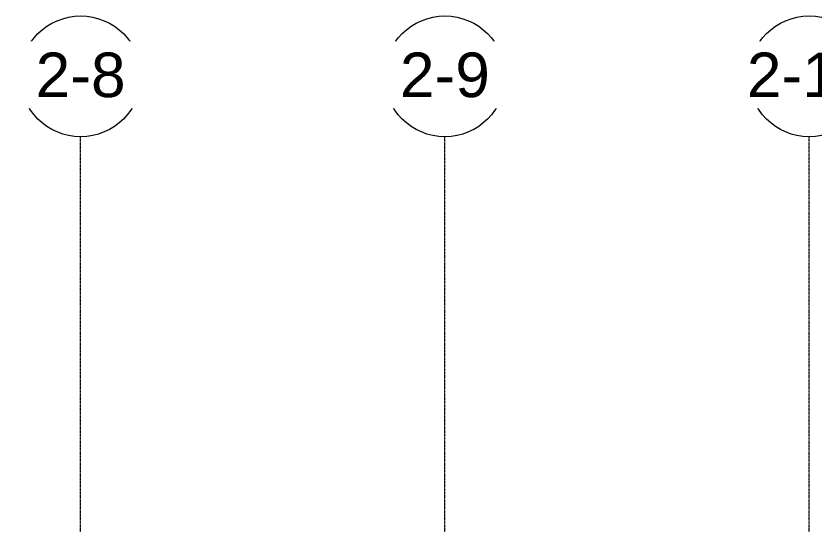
# Model space of a CAD drawing. Header units: inches. Extents: x 21380 to 98133, y -290 to 853.
# Drawn here: x 37245 to 37879, y 364 to 768 of the extents above; entities that cross this region are included whole.
import ezdxf

# ---------------------------------------------------------------- set-up
doc = ezdxf.new("R2010")
doc.units = ezdxf.units.IN
doc.header["$MEASUREMENT"] = 0
doc.linetypes.add('Grid Line 1_2_', pattern=[0.875, 0.5, -0.125, 0.125, -0.125])
doc.layers.add('S-GRID', color=1, linetype='Continuous', lineweight=9)
doc.layers.add('S-GRID-IDEN', color=1, linetype='Continuous', lineweight=9)
doc.styles.add('Arial_1', font='arial.ttf', dxfattribs={"height": 35.407186})

# ---------------------------------------------------------------- blocks, each defined once
blk = doc.blocks.new('Grid - Grid Head - Circle-14747-Building Section - East_West looking South')
at = {"layer": 'S-GRID-IDEN'}
blk.add_circle((-23085.89, 719.89), 48, dxfattribs=at)

msp = doc.modelspace()

# ---------------------------------------------------------------- linework, layer by layer
at = {"layer": 'S-GRID', "linetype": 'Grid Line 1_2_'}
for p, q in [((37296.28, -273.16), (37296.28, 671.89)), ((37296.28, -273.16), (37296.28, 671.89)), ((37585.78, -273.16), (37585.78, 671.89)), ((37585.78, -273.16), (37585.78, 671.89)), ((37875.28, -273.16), (37875.28, 671.89)), ((37875.28, -273.16), (37875.28, 671.89))]:
    msp.add_line(p, q, dxfattribs=at)

# ---------------------------------------------------------------- block references
at = {"layer": 'S-GRID-IDEN'}
for p in [(60382.17, 0), (60671.67, 0), (60961.17, 0)]:
    msp.add_blockref('Grid - Grid Head - Circle-14747-Building Section - East_West looking South', p, dxfattribs=at)

# ---------------------------------------------------------------- next in the draw order: texts
at = {"layer": 'S-GRID-IDEN', "char_height": 35.407, "attachment_point": 2, "line_spacing_factor": 0.938532, "style": 'Arial_1', "bg_fill": 3, "box_fill_scale": 1.25, "bg_fill_color": 0, "bg_fill_transparency": 0}
for s, insert, width in [('1-8', (37296.27, 738.77), 85.104), ('1-9', (37585.77, 738.77), 85.104), ('1-10', (37875.27, 738.77), 117.936)]:
    msp.add_mtext(s, dxfattribs=dict(at, insert=insert, width=width))

# ---------------------------------------------------------------- next in the draw order: block references
at = {"layer": 'S-GRID-IDEN'}
for p in [(60382.17, 0), (60671.67, 0), (60961.17, 0)]:
    msp.add_blockref('Grid - Grid Head - Circle-14747-Building Section - East_West looking South', p, dxfattribs=at)

# ---------------------------------------------------------------- next in the draw order: texts
at = {"layer": 'S-GRID-IDEN', "char_height": 35.407, "attachment_point": 2, "line_spacing_factor": 0.938532, "style": 'Arial_1', "bg_fill": 3, "box_fill_scale": 1.25, "bg_fill_color": 0, "bg_fill_transparency": 0}
for s, insert, width in [('2-8', (37296.27, 738.77), 85.104), ('2-9', (37585.77, 738.77), 85.104), ('2-10', (37875.27, 738.77), 117.936)]:
    msp.add_mtext(s, dxfattribs=dict(at, insert=insert, width=width))

doc.saveas('drawing.dxf')
